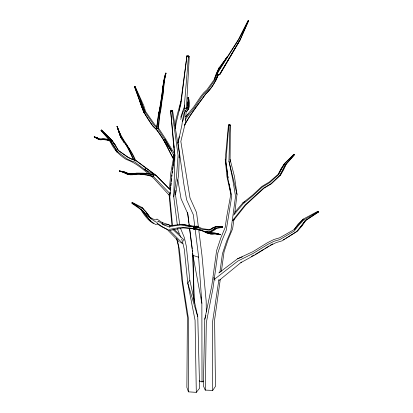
<?xml version="1.0" encoding="UTF-8"?>
<svg xmlns="http://www.w3.org/2000/svg" width="413" height="413" viewBox="0 0 413 413"><rect width="100%" height="100%" fill="white"/><g stroke="black" fill="none" stroke-linecap="round" stroke-linejoin="round"><path stroke-width="0.62" d="M185.525 110.834L186.738 111.644L188.106 109.486L188.023 97.793L188.354 97.323C189.484 101.495 190.357 106.761 187.59 110.488L187.507 110.183M180.481 228.265L184.312 237.516L186.32 246.184L189.82 280.257L197.76 316.74L199.618 388.199L196.304 392.35L188.421 391.844L188.664 320.106L182.866 283.086L179.402 249.349L177.471 241.022L176.532 238.755M194.399 229.308L194.487 227.434L193.253 226.954L194.399 229.308L197.269 226.2L197.966 226.758L197.822 227.93L197.156 227.155L196.129 227.346L196.216 226.613L197.269 226.2M230.387 161.922L230.082 159.382L230.335 124.969L229.447 124.468L228.466 124.85L225.24 159.299L226.969 176.738L230.846 194.156L226.696 216.928L225.157 227.522L220.903 237.712L216.598 250.614L211.802 285.693L204.776 319.192L203.382 385.897L205.256 390.12L212.731 390.393L215.472 386.341L214.6 319.93L220.268 279.534M194.957 228.745L193.965 229.535L194.079 228.079M188.777 108.573L188.509 97.721M205.256 390.12L206.299 322.76L212.974 288.424L217.816 253.035L222.044 240.345L226.226 230.325L231.739 196.289L228.069 179.371L225.963 161.096L228.745 125.583L228.466 124.85M193.981 301.273L192.726 253.143M194.342 303.24L192.943 255.404L189.49 228.069M177.301 224.698L173.749 196.836L174.895 155.112L170.636 110.622L171.71 110.25L172.598 110.638L179.423 153.837L178.653 174.41L175.504 194.755L179.727 224.564M219.855 272.58L222.431 253.737L226.561 241.357L230.831 231.125L235.539 196.433L232.7 179.216L228.957 161.147L229.902 125.655L230.335 124.969M220.124 234.749L220.134 234.47L220.124 234.749L213.506 233.686M156.542 128.608L156.703 128.593C158.05 117.55 160.048 106.533 161.803 95.609C163.058 88.083 163.058 80.365 165.727 73.106L165.995 73.168L164.343 81.154L162.918 95.795L162.273 97.995L161.24 107.416L159.872 114.726L158.339 128.82M229.385 125.743L229.447 124.468M119.481 171.178L119.574 170.899L124.607 171.947L128.551 173.646C136.94 173.315 145.314 172.221 153.615 174.802L153.982 175.179L153.636 176.299L153.053 176.614C146.424 175.029 139.393 173.135 132.645 174.771C127.772 175.525 124.065 171.973 119.481 171.178L119.574 170.899M179.691 107.721L180.873 101.422L186.965 55.652L188.349 55.781L189.257 56.571L186.428 108.454M184.931 111.696L183.393 120.307M158.551 114.463C162.077 100.855 161.886 86.642 165.747 73.106L165.995 73.168M186.232 111.025L185.277 123.234L180.832 141.406L190.006 197.92L196.573 212.618L198.348 226.68M184.038 109.414L188.431 56.927L189.257 56.571M169.449 189.195L170.724 173.398L174.312 153.497L170.636 110.622M188.839 102.703L188.106 109.486M188.24 57.056L188.349 55.781M172.546 225.89L169.758 196.521L171.632 175.953L174.895 155.112M175.504 194.755L175.933 190.279M179.056 157.673L179.423 153.837M162.908 88.656L163.682 81.056M169.758 196.521L170.228 192.091M170.43 190.197L170.76 187.032M170.894 185.767L171.163 183.238M171.364 181.338L171.632 178.808M171.901 176.274L172.035 175.009M172.236 173.114L172.438 171.214M172.639 169.315L172.84 167.42M172.975 166.155L173.243 163.62M173.377 162.355L174.312 153.497M234.661 213.986L237 194.394L234.465 176.485L230.082 159.382M194.131 227.775L194.187 227.326L193.253 226.954M186.965 55.652L180.987 103.457L176.212 122.506L175.288 128.706M164.178 82.414L164.343 81.154M156.785 126.77L158.416 114.509L160.234 107.184M182.577 120.075L181.89 125.093L178.091 142.913L183.878 184.332L186.635 199.825L193.315 214.77L194.833 226.809M218.911 279.487L212.37 323.214L212.731 390.393M221.389 271.326L224.068 251.749L228.203 239.349L232.602 228.812L234.026 219.004M173.749 196.836L176.532 176.578L178.055 155.324L172.071 111.247L172.598 110.638M175.097 125.95L176.088 119.052L180.873 101.422M162.836 88.661L163.336 85.506M196.216 226.613L194.482 228.709L194.487 227.434M178.091 142.913L179.18 136.595M183.981 108.815L184.637 105.026M111.995 140.673L107.829 139.326L102.956 139.279C99.616 141.375 87.448 133.017 98.981 138.974L101.164 139.109L102.78 138.727L107.55 139.207L111.995 140.673L111.391 141.7L107.359 140.167L102.692 139.475C100.741 140.265 98.309 139.77 96.936 138.128M179.221 110.24L179.459 108.98M194.709 228.193L195.359 227.078M187.388 105.522L188.106 102.135M165.918 73.147C163.693 80.458 163.806 88.119 162.593 95.609C160.827 106.554 158.974 117.638 157.812 128.722L164.88 139.506L174.224 156.114M214.889 229.086L216.598 228.327L222.69 227.367L222.772 227.011L222.509 226.67L216.087 226.536L212.989 227.728L210.052 229.726L202.659 228.73L196.815 226.36L189.149 225.756L182.019 224.233L169.392 225.818M164.178 80.478L165.881 73.142M182.267 121.479L184.105 112.873L185.638 110.679M188.183 101.051L187.507 103.875L187.177 108.727L185.602 110.694L184.399 109.894L182.959 111.959L180.682 119.491M153.982 175.179L145.675 173.579L140.792 173.321L140.606 174.028C135.175 173.548 129.377 176.222 124.349 172.665M193.155 227.109L193.934 227.723L193.78 229.076M180.718 117.328L183.073 110.219L184.518 108.144L185.752 108.949L187.28 107.344M204.776 319.192L205.927 315.542M185.824 116.626L193.831 106.791L201.028 96.105L203.816 92.667L206.954 89.745L214.166 79.668L216.278 73.612L219.143 67.696L227.708 56.364L225.885 58.951M169.893 227.284L163.672 224.817L158.561 221.327L158.365 221.704L156.419 222.271C147.358 217.455 141.948 208.044 132.506 203.599L132.712 203.041L132.351 202.494L131.917 202.706L132.015 203.392L141.024 209.711L150.368 220.847L155.572 224.507L157.523 223.939L157.714 223.572L162.83 227.067L169.913 230.65L182.618 243.412L180.44 242.498M184.735 124.556C190.625 113.683 198.529 103.983 205.643 93.896C211.363 88.645 215.658 81.702 218.193 74.371M183.568 241.053L184.038 239.876L172.882 229.468M214.166 79.668L219.143 67.696M215.901 80.339L218.255 74.805M218.42 74.572C215.509 81.722 211.487 88.764 205.736 93.994C198.477 104.277 190.439 114.184 184.503 125.309M248.636 20.789L240.103 39.602L219.592 74.35L219.814 74.712L240.216 39.782L248.512 20.722L248.146 20.676L238.626 39.256L216.634 73.648L216.856 74.015L238.735 39.436L248.146 20.676M234.945 212.143L242.808 202.938L252.715 195.024L261.821 186.5L269.343 182.009L278.388 174.105L281.098 168.592L284.562 163.445L293.922 154.302L294.247 154.426L294.49 154.689L286.085 164.379L283.545 169.939L280.298 175.329L271.439 183.764L263.938 188.225L245.756 205.003L233.588 220.31M280.298 175.329L285.641 164.477L294.49 154.689M285.641 164.477L279.766 175.396L270.835 183.8L263.453 188.194L244.94 205.132L232.612 220.465M185.184 120.121L186.423 117.912L194.606 107.401L201.864 96.616L204.605 93.235L207.693 90.359L214.796 80.127L219.623 68.099L227.496 56.328M278.388 174.105L284.562 163.445M240.216 39.782L219.427 74.872L217.599 74.438M284.691 166.516L286.085 164.379M218.818 272.941L237.563 258.786L253.107 251.558L267.552 242.668L273.902 239.499L279.746 237.769L294.108 229.613L298.129 224.027L303.369 219.05L317.685 211.394L318.263 211.399L318.64 211.859L305.925 220.201L302.218 225.71L297.308 231.11L287.866 237.083M222.612 63.612L223.34 62.575M189.82 280.257L187.776 283.127L195.065 320.266L196.304 392.35M318.64 211.859L305.031 220.914L300.829 226.814L296.229 231.956L282.027 240.856L276.163 242.596L270.071 245.637L255.585 254.547L240.856 262.637M108.862 139.63L100.978 130.498L101.484 129.997L111.453 139.8L115.222 144.844L118.541 150.714L128.175 157.534L131.995 159.366L136.032 160.698L156.274 175.737L169.784 189.428M297.308 231.11L305.031 220.914M117.132 126.306L117.235 126.285C120.823 139.238 131.024 148.282 135.717 160.802L135.092 160.993C130.818 148.308 120.162 139.475 117.132 126.306L117.235 126.285M233.67 215.101L243.118 203.862L252.957 195.726L262.147 187.13L269.544 182.716L278.589 174.642L281.341 169.253L284.702 163.899L293.922 154.302M145.779 168.065L144.612 169.418L134.979 162.139L130.998 160.822L127.059 158.933L124.05 156.713L117.519 151.762L110.111 141.07C113.198 149.005 119.151 154.958 126.228 159.449C134.814 162.386 141.773 168.117 148.597 173.997M294.108 229.613L303.369 219.05M185.84 116.662L188.338 113.911M290.272 158.618L291.155 157.683M292.92 155.825L294.247 154.426M100.978 130.498L101.484 129.997M304.572 221.492L305.925 220.201M194.451 228.141L195.741 226.448L196.65 225.988L197.207 226.494L196.588 227.501L196.154 226.809M218.957 280.566L241.553 262.054M128.319 147.503L127.87 147.864L133.554 159.81M216.598 228.327L213.851 230.49L210.676 232.008C204.905 233.102 200.372 229.272 194.89 228.957M210.676 232.008L215.803 228.002L222.69 227.367M215.194 280.097L214.084 279.58L237.785 261.114L253.283 253.345L267.856 244.377L274.103 241.264L279.849 239.561L294.252 231.027L298.3 225.777L303.452 220.201L317.7 211.848L318.289 212.137M242.808 202.938L244.924 201.544M215.803 228.002L209.701 231.574C204.368 232.333 200 229.545 195.055 228.565M256.834 253.505L263.721 249.266M264.779 248.616L269.018 246.009M270.076 245.358L271.135 244.708M283.277 239.87L284.805 238.941M285.827 238.322L287.355 237.392M197.651 227.491L201.709 229.272L209.314 230.165L212.081 228.27L215.488 226.892L222.509 226.67M317.148 212.039L318.263 211.399M199.149 380.869L202.019 381.942L203.609 381.039M251.331 256.483L254.083 254.997M255.182 254.398L256.282 253.804M210.052 229.726L211.699 228.854M212.798 228.275L216.087 226.536M271.692 244.429L272.802 243.876M171.581 151.024L163.579 140.115L156.594 129.46L153.202 126.523L150.668 123.017L143.91 112.475L134.504 86.632L135.046 86.41L143.693 105.47L145.65 111.624L155.164 125.206L157.1 126.879M164.88 139.506L163.579 140.115L173.527 159.144M248.672 20.851L248.182 20.738M135.046 86.41L134.504 86.606L143.91 112.475M237.563 258.786L242.292 256.886M170.006 230.377L182.959 227.888L193.62 228.859M169.356 229.354L181.4 227.238L193.774 228.466M169.154 226.556L180.817 224.977L188.23 226.329L195.963 226.938M195.602 227.635L196.464 227.527L196.97 228.389M215.261 233.779C211.523 234.481 207.532 233.737 204.342 231.693M145.675 173.579L140.606 174.028L145.412 174.493L153.636 176.299M205.953 231.507C210.449 233.877 215.55 232.137 220.134 234.47M210.465 234.001L215.096 233.644L220.062 234.698M107.829 139.326L105.181 139.527L107.71 139.919L111.84 141.401M215.096 233.644C211.348 234.223 207.383 233.582 204.187 231.517M210.47 233.071L215.25 233.046M170.45 226.092L169.051 224.817L163.672 224.817L162.123 222.561L156.955 219.029L156.754 219.411L154.87 219.964L149.919 217.243L146.341 212.829M119.615 170.956L124.736 172.097L128.737 173.847L133.105 173.878L136.316 173.171L140.792 173.321M170.858 111.242L172.071 111.247M94.469 136.899L97.189 137.725L99.156 139.052L105.263 139.067M228.745 125.583L229.902 125.655M140.843 173.692L144.958 174.002M100.256 139.439L98.79 139.295L96.9 137.916L94.36 136.971M156.703 128.593L157.812 128.722L154.374 125.743L145.004 112.057L140.451 99.791L134.839 86.513M104.835 139.382L107.261 139.728L110.126 140.75M188.276 225.88L189.495 226.097M184.368 224.739L191.653 226.107M215.354 233.412L220.17 234.61M119.486 171.034L123.755 172.138M220.067 234.527C215.405 232.333 210.258 234.088 205.7 231.724M119.558 171.127L124.576 172.541L128.551 174.42M197.832 229.241L201.988 230.521M202.737 230.882L196.882 229.06M162.123 222.561L169.051 224.817M182.019 224.233L183.759 224.858M124.736 172.097L128.737 173.847M94.438 137.008L97.117 138.009L99.074 139.424M162.655 224.326L163.816 224.786M187.017 56.364L188.431 56.927M132.015 203.392L132.506 203.599M185.726 108.005L186.903 108.531M132.351 202.494L141.964 207.429L146.047 211.74L149.919 217.243M156.274 175.737L144.612 169.418L151.168 174.637M97.189 137.725L99.156 139.052M132.712 203.041L142.877 208.839L147.446 213.903L151.117 219.076M124.365 172.293L128.257 174.57M131.917 202.706L132.965 203.325M153.497 223.578C147.983 220.392 144.168 215.127 141.024 209.711M193.346 227.176L194.425 227.899L194.502 228.678M293.963 154.493L294.314 154.73M157.136 223.722L160.765 226.2L167.255 229.535L179.35 242.039M118.386 150.404L128.035 157.188L131.788 158.99L135.758 160.301L156.037 175.308L169.469 188.88M188.023 97.793L188.307 98.01M144.813 169.273L147.312 171.24M153.187 176.243L170.079 193.754M150.554 175.633L153.491 178.08L169.402 195.385M96.9 137.916L98.846 139.573M174.183 229.499L178.85 233.763M101.51 130.064L111.556 140.012L115.413 145.226M101.154 130.265L102.011 131.189M101.2 130.374L110.725 140.797L117.519 151.762M141.964 207.429L143.554 209.396M150.368 220.847L142.299 210.248M130.714 151.969L125.258 143.626M124.143 142.666L120.622 137.08L117.018 126.383M123.126 141.251C127.901 146.362 130.456 153.099 133.445 159.377M158.551 128.138L165.675 139.016L174.415 153.75M111.556 140.012L118.541 150.714M121.133 136.915L122.64 139.269M139.548 99.946C141.726 109.879 147.296 118.417 153.269 126.466C162.861 135.309 167.616 148.184 173.765 159.48M126.192 143.93L127.183 145.541M117.044 126.414L120.704 137.142L122.429 140.048M164.87 139.32L171.219 150.187M128.51 147.694L130.647 151.628M115.263 149.325L116.734 152.098M134.839 86.467L136.295 89.889M180.853 237.325L177.895 230.17L177.693 228.348M181.596 239.117L182.334 240.903L184.317 249.452L187.776 283.127L197.76 316.74M140.451 99.791L145.004 112.057M117.178 126.352L120.255 134.256M119.14 131.582L120.999 136.817M188.421 391.844L186.867 387.384L187.399 316.477L181.875 280.19L178.364 246.019L176.712 238.895M120.431 134.788L120.957 136.383M118.903 131.824L120.622 137.08M143.223 109.879L143.879 112.3M120.219 135.314L120.704 137.142M222.271 226.809L222.38 227.238M228.957 161.147L237 194.394M202.019 381.942L201.859 303.287L192.943 255.404L198.674 257.222L195.075 228.709M188.354 97.323L188.865 100.349M225.24 159.299L227.79 175.143M227.991 176.413L228.198 177.678M229.215 184.017L229.421 185.287M229.623 186.552L230.846 194.156M177.791 179.629L181.054 198.705L187.647 213.444L189.169 225.524M198.674 229.236L201.978 255.446L206.159 301L206.319 311.949M187.641 212.38L188.927 222.571M189.087 223.846L189.33 225.756M189.65 228.301L192.226 248.683M192.386 249.958L192.623 251.868M171.71 110.25L171.87 111.52M213.815 277.329L214.084 279.58M171.978 226.004L169.041 194.249M173.434 141.107L173.636 143.012M173.904 145.557L174.1 147.462M198.596 256.974L201.859 303.287M317.685 211.394L317.7 211.848M188.049 97.365L188.116 99.208M193.934 227.723L193.965 229.535M201.348 296.968L201.353 302.765"/></g></svg>
